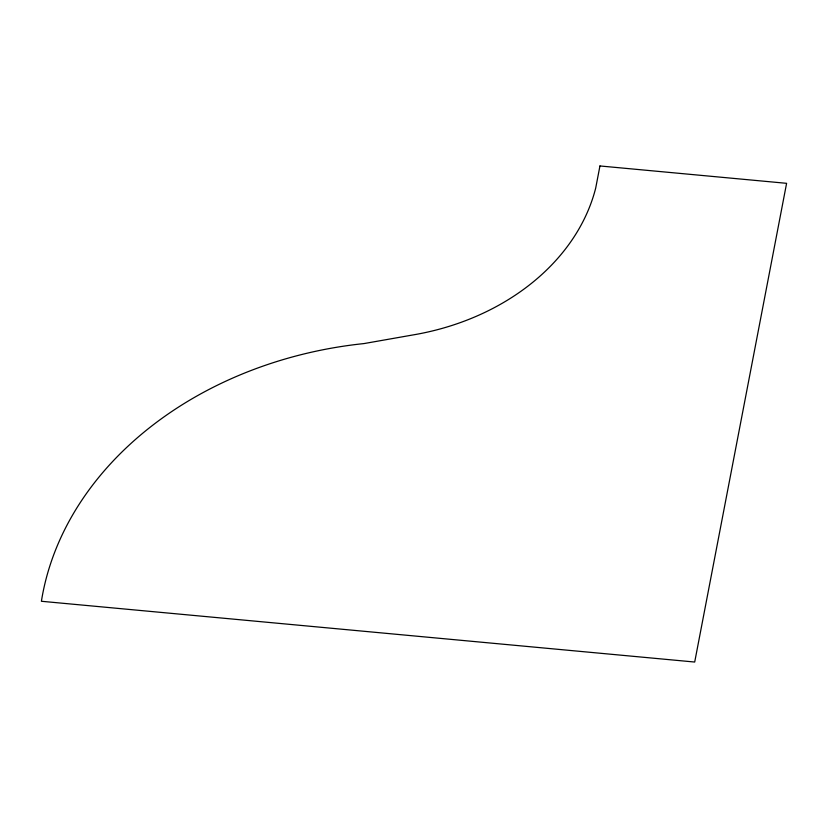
<?xml version="1.0" encoding="UTF-8"?>
<svg xmlns="http://www.w3.org/2000/svg" width="828" height="828" viewBox="0 0 828 828"><rect width="100%" height="100%" fill="white"/><g stroke="black" fill="none" stroke-linecap="round" stroke-linejoin="round"><path stroke-width="1.24" d="M599.948 165.962L595.694 188.091A226.82 179.945 -4.5 0 1 412.654 334.998L363.978 343.579A359.673 285.349 -4.5 0 0 41.4 601.273L694.702 662.038L786.6 183.319L599.948 165.962"/></g></svg>
